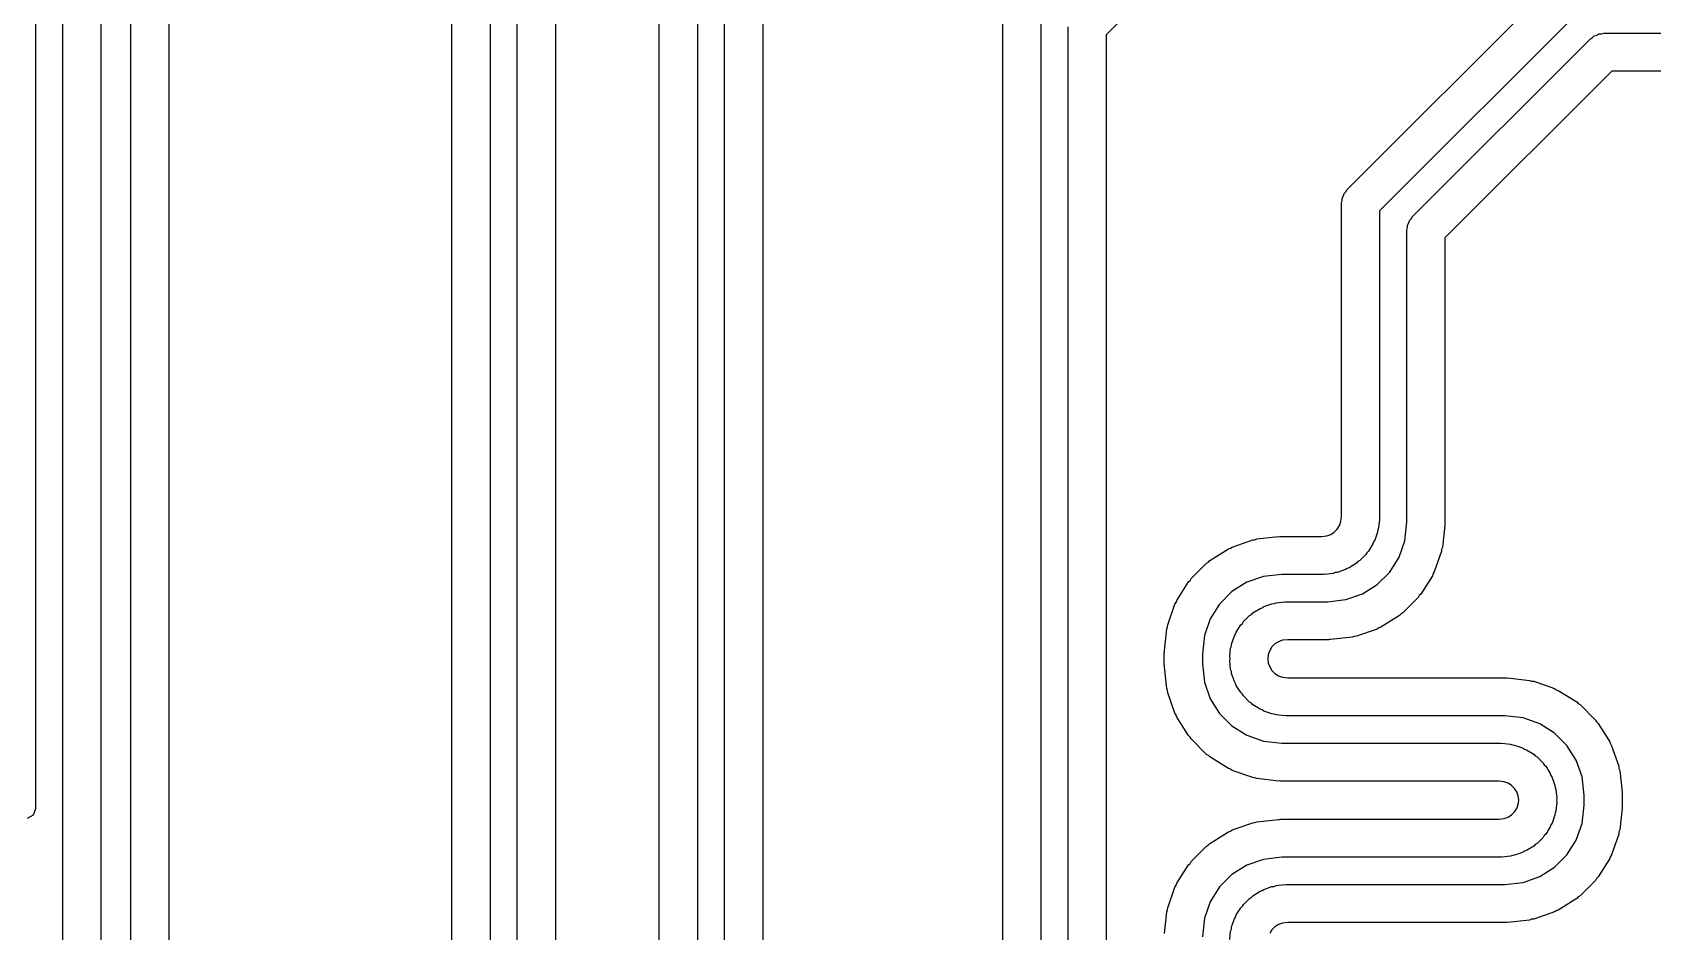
# Model space of a CAD drawing. Extents: x 2.37 to 5.13, y -5.38 to -2.62.
# Drawn here: x 3.7637 to 4.2324, y -3.6494 to -3.3891 of the extents above; entities that cross this region are included whole.
import ezdxf

# ---------------------------------------------------------------- set-up
doc = ezdxf.new("R2010")
doc.units = 0
doc.header["$MEASUREMENT"] = 0
doc.layers.add('BLACK', color=7, linetype='CONTINUOUS')

msp = doc.modelspace()

# ---------------------------------------------------------------- linework, layer by layer
at = {"layer": 'BLACK', "linetype": 'CONTINUOUS'}
for p, q in [((3.76455, -3.25214), (3.76455, -3.61384)), ((3.77244, -3.82224), (3.77244, -3.25143)), ((3.78346, -3.25371), (3.78346, -3.82224)), ((3.79213, -3.82224), (3.79213, -3.25847)), ((3.80315, -3.26075), (3.80315, -3.82224)), ((3.88504, -3.8188), (3.88504, -3.27609)), ((3.89606, -3.27837), (3.89606, -3.82109)), ((3.90394, -3.82663), (3.90394, -3.28391)), ((3.91496, -3.2862), (3.91496, -3.82891)), ((4.1658, -3.29836), (4.07436, -3.3898)), ((3.94504, -3.8538), (3.94504, -3.33609)), ((3.95606, -3.33837), (3.95606, -3.85609)), ((3.96394, -3.86163), (3.96394, -3.34391)), ((3.97496, -3.3462), (3.97496, -3.86391)), ((4.14405, -3.43459), (4.20659, -3.37205)), ((4.04444, -3.8844), (4.04444, -3.37969)), ((4.05546, -3.38197), (4.05546, -3.88669)), ((4.21277, -3.38146), (4.15346, -3.44077)), ((4.06334, -3.89223), (4.06334, -3.38751)), ((4.07436, -3.3898), (4.07436, -3.89451)), ((4.16295, -3.44242), (4.21442, -3.39095)), ((4.21442, -3.39095), (4.21504, -3.39059)), ((4.21504, -3.39059), (4.21556, -3.39008)), ((4.21556, -3.39008), (4.21626, -3.38989)), ((4.21626, -3.38989), (4.21689, -3.38952)), ((4.21689, -3.38952), (4.21761, -3.38952)), ((4.21761, -3.38952), (4.21831, -3.38934)), ((4.21831, -3.38934), (4.40849, -3.38934)), ((4.2206, -3.40036), (4.17236, -3.4486)), ((4.4062, -3.40036), (4.2206, -3.40036)), ((4.14299, -3.43643), (4.14318, -3.43573)), ((4.14318, -3.43573), (4.14369, -3.43522)), ((4.14369, -3.43522), (4.14405, -3.43459)), ((4.14244, -3.43849), (4.14263, -3.43779)), ((4.14244, -3.52919), (4.14244, -3.43849)), ((4.14263, -3.43706), (4.14299, -3.43643)), ((4.14263, -3.43779), (4.14263, -3.43706)), ((4.15346, -3.44077), (4.15346, -3.5295)), ((4.16152, -3.44489), (4.16189, -3.44426)), ((4.16152, -3.44561), (4.16152, -3.44489)), ((4.16189, -3.44426), (4.16208, -3.44356)), ((4.16208, -3.44356), (4.16259, -3.44304)), ((4.16259, -3.44304), (4.16295, -3.44242)), ((4.16134, -3.44631), (4.16152, -3.44561)), ((4.16134, -3.53092), (4.16134, -3.44631)), ((4.17236, -3.4486), (4.17236, -3.53123)), ((4.14227, -3.53071), (4.14244, -3.52919)), ((4.15346, -3.5295), (4.15338, -3.5298)), ((4.15338, -3.5298), (4.15343, -3.53011)), ((4.13815, -3.53484), (4.1393, -3.53443)), ((4.1393, -3.53443), (4.14034, -3.53378)), ((4.14034, -3.53378), (4.14121, -3.53291)), ((4.14121, -3.53291), (4.14186, -3.53187)), ((4.14186, -3.53187), (4.14227, -3.53071)), ((4.15288, -3.53377), (4.15206, -3.5361)), ((4.15292, -3.53315), (4.15288, -3.53377)), ((4.15315, -3.53257), (4.15292, -3.53315)), ((4.15343, -3.53011), (4.15315, -3.53257)), ((4.16073, -3.53626), (4.16134, -3.53092)), ((4.17233, -3.53184), (4.17162, -3.53812)), ((4.17236, -3.53123), (4.17228, -3.53153)), ((4.17228, -3.53153), (4.17233, -3.53184)), ((4.10433, -3.542), (4.10968, -3.53864)), ((4.10968, -3.53864), (4.11028, -3.53846)), ((4.11028, -3.53846), (4.11079, -3.53811)), ((4.11079, -3.53811), (4.11675, -3.53602)), ((4.11675, -3.53602), (4.11737, -3.53598)), ((4.11737, -3.53598), (4.11795, -3.53575)), ((4.11795, -3.53575), (4.12423, -3.53504)), ((4.12423, -3.53504), (4.12454, -3.53509)), ((4.12454, -3.53509), (4.12484, -3.53501)), ((4.12484, -3.53501), (4.13662, -3.53501)), ((4.13662, -3.53501), (4.13815, -3.53484)), ((4.15153, -3.53721), (4.15021, -3.5393)), ((4.15171, -3.53662), (4.15153, -3.53721)), ((4.15206, -3.5361), (4.15171, -3.53662)), ((4.15906, -3.54105), (4.16073, -3.53626)), ((4.17139, -3.5387), (4.17134, -3.53932)), ((4.17162, -3.53812), (4.17139, -3.5387)), ((4.09891, -3.54724), (4.10337, -3.54277)), ((4.10337, -3.54277), (4.10391, -3.54246)), ((4.10391, -3.54246), (4.10433, -3.542)), ((4.14673, -3.54278), (4.14464, -3.54409)), ((4.14716, -3.54232), (4.14673, -3.54278)), ((4.1477, -3.54201), (4.14716, -3.54232)), ((4.14944, -3.54027), (4.1477, -3.54201)), ((4.14976, -3.53973), (4.14944, -3.54027)), ((4.15021, -3.5393), (4.14976, -3.53973)), ((4.15636, -3.54534), (4.15906, -3.54105)), ((4.17134, -3.53932), (4.16926, -3.54528)), ((4.09478, -3.55355), (4.09814, -3.5482)), ((4.09814, -3.5482), (4.09859, -3.54778)), ((4.09859, -3.54778), (4.09891, -3.54724)), ((4.11502, -3.54831), (4.11073, -3.55101)), ((4.11981, -3.54663), (4.11502, -3.54831)), ((4.12515, -3.54603), (4.11981, -3.54663)), ((4.13693, -3.54603), (4.12515, -3.54603)), ((4.13723, -3.54595), (4.13693, -3.54603)), ((4.13754, -3.546), (4.13723, -3.54595)), ((4.14, -3.54572), (4.13754, -3.546)), ((4.14058, -3.54549), (4.14, -3.54572)), ((4.1412, -3.54545), (4.14058, -3.54549)), ((4.14353, -3.54463), (4.1412, -3.54545)), ((4.14405, -3.54428), (4.14353, -3.54463)), ((4.14464, -3.54409), (4.14405, -3.54428)), ((4.15278, -3.54893), (4.15636, -3.54534)), ((4.16872, -3.54639), (4.16537, -3.55174)), ((4.16891, -3.54579), (4.16872, -3.54639)), ((4.16926, -3.54528), (4.16891, -3.54579)), ((4.11073, -3.55101), (4.10714, -3.55459)), ((4.1437, -3.5533), (4.14848, -3.55163)), ((4.14848, -3.55163), (4.15278, -3.54893)), ((4.1646, -3.5527), (4.16013, -3.55716)), ((4.16491, -3.55216), (4.1646, -3.5527)), ((4.16537, -3.55174), (4.16491, -3.55216)), ((4.09216, -3.56062), (4.09424, -3.55466)), ((4.09424, -3.55466), (4.09459, -3.55414)), ((4.09459, -3.55414), (4.09478, -3.55355)), ((4.10714, -3.55459), (4.10444, -3.55889)), ((4.11406, -3.55967), (4.1158, -3.55792)), ((4.1158, -3.55792), (4.11634, -3.55761)), ((4.11634, -3.55761), (4.11677, -3.55716)), ((4.11677, -3.55716), (4.11886, -3.55584)), ((4.11886, -3.55584), (4.11945, -3.55566)), ((4.11945, -3.55566), (4.11997, -3.55531)), ((4.11997, -3.55531), (4.1223, -3.55449)), ((4.1223, -3.55449), (4.12292, -3.55444)), ((4.12292, -3.55444), (4.1235, -3.55422)), ((4.1235, -3.55422), (4.12596, -3.55394)), ((4.12596, -3.55394), (4.12627, -3.55399)), ((4.12627, -3.55399), (4.12657, -3.55391)), ((4.12657, -3.55391), (4.13835, -3.55391)), ((4.13835, -3.55391), (4.1437, -3.5533)), ((4.15917, -3.55793), (4.15382, -3.56129)), ((4.15959, -3.55748), (4.15917, -3.55793)), ((4.16013, -3.55716), (4.15959, -3.55748)), ((4.09117, -3.56809), (4.09188, -3.56182)), ((4.09188, -3.56182), (4.09211, -3.56124)), ((4.09211, -3.56124), (4.09216, -3.56062)), ((4.10444, -3.55889), (4.10277, -3.56367)), ((4.11197, -3.56273), (4.11329, -3.56064)), ((4.11329, -3.56064), (4.11375, -3.56021)), ((4.11375, -3.56021), (4.11406, -3.55967)), ((4.15271, -3.56183), (4.14675, -3.56391)), ((4.15322, -3.56148), (4.15271, -3.56183)), ((4.15382, -3.56129), (4.15322, -3.56148)), ((4.10277, -3.56367), (4.10216, -3.56902)), ((4.11035, -3.56737), (4.11058, -3.56679)), ((4.11058, -3.56679), (4.11062, -3.56617)), ((4.11062, -3.56617), (4.11144, -3.56384)), ((4.11144, -3.56384), (4.11179, -3.56332)), ((4.11179, -3.56332), (4.11197, -3.56273)), ((4.12229, -3.56703), (4.12164, -3.56806)), ((4.12316, -3.56616), (4.12229, -3.56703)), ((4.1242, -3.56551), (4.12316, -3.56616)), ((4.12535, -3.5651), (4.1242, -3.56551)), ((4.12688, -3.56493), (4.12535, -3.5651)), ((4.13866, -3.56493), (4.12688, -3.56493)), ((4.13896, -3.56485), (4.13866, -3.56493)), ((4.13927, -3.56489), (4.13896, -3.56485)), ((4.14555, -3.56419), (4.13927, -3.56489)), ((4.14613, -3.56396), (4.14555, -3.56419)), ((4.14675, -3.56391), (4.14613, -3.56396)), ((4.09114, -3.56871), (4.09122, -3.56841)), ((4.09114, -3.57217), (4.09114, -3.56871)), ((4.09122, -3.56841), (4.09117, -3.56809)), ((4.10216, -3.56902), (4.10216, -3.57186)), ((4.10216, -3.57186), (4.10277, -3.57721)), ((4.11007, -3.56982), (4.11035, -3.56737)), ((4.11017, -3.57044), (4.11007, -3.56982)), ((4.11007, -3.57106), (4.11017, -3.57044)), ((4.11035, -3.57351), (4.11007, -3.57106)), ((4.12123, -3.56922), (4.1211, -3.57044)), ((4.1211, -3.57044), (4.12123, -3.57166)), ((4.12164, -3.56806), (4.12123, -3.56922)), ((4.12123, -3.57166), (4.12164, -3.57282)), ((4.09122, -3.57247), (4.09114, -3.57217)), ((4.09117, -3.57279), (4.09122, -3.57247)), ((4.09188, -3.57906), (4.09117, -3.57279)), ((4.11058, -3.57409), (4.11035, -3.57351)), ((4.11062, -3.57471), (4.11058, -3.57409)), ((4.11144, -3.57704), (4.11062, -3.57471)), ((4.12164, -3.57282), (4.12229, -3.57386)), ((4.12229, -3.57386), (4.12316, -3.57472)), ((4.12316, -3.57472), (4.1242, -3.57538)), ((4.1242, -3.57538), (4.12535, -3.57578)), ((4.12535, -3.57578), (4.12688, -3.57595)), ((4.12688, -3.57595), (4.18996, -3.57595)), ((4.18996, -3.57595), (4.19026, -3.57603)), ((4.19026, -3.57603), (4.19057, -3.57599)), ((4.19057, -3.57599), (4.19685, -3.57669)), ((4.19685, -3.57669), (4.19743, -3.57692)), ((4.09211, -3.57964), (4.09188, -3.57906)), ((4.09216, -3.58026), (4.09211, -3.57964)), ((4.09424, -3.58622), (4.09216, -3.58026)), ((4.10277, -3.57721), (4.10444, -3.582)), ((4.11179, -3.57756), (4.11144, -3.57704)), ((4.11197, -3.57816), (4.11179, -3.57756)), ((4.11329, -3.58025), (4.11197, -3.57816)), ((4.11375, -3.58067), (4.11329, -3.58025)), ((4.11406, -3.58121), (4.11375, -3.58067)), ((4.1158, -3.58296), (4.11406, -3.58121)), ((4.19743, -3.57692), (4.19805, -3.57697)), ((4.19805, -3.57697), (4.20401, -3.57905)), ((4.20401, -3.57905), (4.20452, -3.57941)), ((4.20452, -3.57941), (4.20512, -3.57959)), ((4.20512, -3.57959), (4.21047, -3.58295)), ((4.10444, -3.582), (4.10714, -3.58629)), ((4.11634, -3.58327), (4.1158, -3.58296)), ((4.11677, -3.58373), (4.11634, -3.58327)), ((4.11886, -3.58504), (4.11677, -3.58373)), ((4.11945, -3.58522), (4.11886, -3.58504)), ((4.11997, -3.58558), (4.11945, -3.58522)), ((4.1223, -3.58639), (4.11997, -3.58558)), ((4.21047, -3.58295), (4.21089, -3.58341)), ((4.21089, -3.58341), (4.21143, -3.58372)), ((4.21143, -3.58372), (4.21589, -3.58818)), ((4.09459, -3.58674), (4.09424, -3.58622)), ((4.09478, -3.58733), (4.09459, -3.58674)), ((4.09814, -3.59268), (4.09478, -3.58733)), ((4.10714, -3.58629), (4.11073, -3.58987)), ((4.11073, -3.58987), (4.11502, -3.59257)), ((4.12292, -3.58644), (4.1223, -3.58639)), ((4.1235, -3.58667), (4.12292, -3.58644)), ((4.12596, -3.58694), (4.1235, -3.58667)), ((4.12627, -3.58689), (4.12596, -3.58694)), ((4.12657, -3.58698), (4.12627, -3.58689)), ((4.18965, -3.58698), (4.12657, -3.58698)), ((4.19499, -3.58758), (4.18965, -3.58698)), ((4.19978, -3.58925), (4.19499, -3.58758)), ((4.20407, -3.59195), (4.19978, -3.58925)), ((4.21589, -3.58818), (4.21621, -3.58872)), ((4.21621, -3.58872), (4.21666, -3.58915)), ((4.21666, -3.58915), (4.22002, -3.59449)), ((4.09859, -3.5931), (4.09814, -3.59268)), ((4.09891, -3.59364), (4.09859, -3.5931)), ((4.10337, -3.59811), (4.09891, -3.59364)), ((4.11502, -3.59257), (4.11981, -3.59425)), ((4.11981, -3.59425), (4.12515, -3.59485)), ((4.12515, -3.59485), (4.18823, -3.59485)), ((4.18823, -3.59485), (4.18853, -3.59493)), ((4.18853, -3.59493), (4.18884, -3.59489)), ((4.18884, -3.59489), (4.1913, -3.59516)), ((4.1913, -3.59516), (4.19188, -3.59539)), ((4.19188, -3.59539), (4.1925, -3.59544)), ((4.1925, -3.59544), (4.19483, -3.59625)), ((4.20766, -3.59554), (4.20407, -3.59195)), ((4.22002, -3.59449), (4.22021, -3.59509)), ((4.22021, -3.59509), (4.22056, -3.5956)), ((4.10391, -3.59842), (4.10337, -3.59811)), ((4.10433, -3.59888), (4.10391, -3.59842)), ((4.10968, -3.60224), (4.10433, -3.59888)), ((4.19483, -3.59625), (4.19535, -3.5966)), ((4.19535, -3.5966), (4.19594, -3.59679)), ((4.19594, -3.59679), (4.19803, -3.5981)), ((4.19803, -3.5981), (4.19846, -3.59856)), ((4.19846, -3.59856), (4.199, -3.59887)), ((4.199, -3.59887), (4.20074, -3.60062)), ((4.21036, -3.59983), (4.20766, -3.59554)), ((4.21203, -3.60462), (4.21036, -3.59983)), ((4.22056, -3.5956), (4.22264, -3.60156)), ((4.11028, -3.60242), (4.10968, -3.60224)), ((4.11079, -3.60277), (4.11028, -3.60242)), ((4.11675, -3.60486), (4.11079, -3.60277)), ((4.20074, -3.60062), (4.20105, -3.60116)), ((4.20105, -3.60116), (4.20151, -3.60158)), ((4.20151, -3.60158), (4.20283, -3.60367)), ((4.20283, -3.60367), (4.20301, -3.60427)), ((4.20301, -3.60427), (4.20336, -3.60478)), ((4.20336, -3.60478), (4.20418, -3.60711)), ((4.21264, -3.60997), (4.21203, -3.60462)), ((4.22264, -3.60156), (4.22269, -3.60219)), ((4.22269, -3.60219), (4.22292, -3.60277)), ((4.22292, -3.60277), (4.22363, -3.60904)), ((4.11737, -3.6049), (4.11675, -3.60486)), ((4.11795, -3.60513), (4.11737, -3.6049)), ((4.12423, -3.60584), (4.11795, -3.60513)), ((4.12454, -3.60579), (4.12423, -3.60584)), ((4.12484, -3.60587), (4.12454, -3.60579)), ((4.18792, -3.60587), (4.12484, -3.60587)), ((4.18945, -3.60605), (4.18792, -3.60587)), ((4.1906, -3.60645), (4.18945, -3.60605)), ((4.19164, -3.6071), (4.1906, -3.60645)), ((4.19251, -3.60797), (4.19164, -3.6071)), ((4.19316, -3.60901), (4.19251, -3.60797)), ((4.19357, -3.61017), (4.19316, -3.60901)), ((4.20418, -3.60711), (4.20422, -3.60773)), ((4.20422, -3.60773), (4.20445, -3.60832)), ((4.20445, -3.60832), (4.20473, -3.61077)), ((4.22363, -3.60904), (4.22358, -3.60935)), ((4.22358, -3.60935), (4.22366, -3.60966)), ((3.76455, -3.61384), (3.76387, -3.61572)), ((4.19251, -3.6148), (4.19316, -3.61376)), ((4.19316, -3.61376), (4.19357, -3.6126)), ((4.1937, -3.61139), (4.19357, -3.61017)), ((4.19357, -3.6126), (4.1937, -3.61139)), ((4.20473, -3.612), (4.20445, -3.61446)), ((4.20473, -3.61077), (4.20463, -3.61139)), ((4.20463, -3.61139), (4.20473, -3.612)), ((4.21203, -3.61815), (4.21264, -3.61281)), ((4.21264, -3.61281), (4.21264, -3.60997)), ((4.22363, -3.61373), (4.22292, -3.62001)), ((4.22366, -3.61311), (4.22358, -3.61342)), ((4.22358, -3.61342), (4.22363, -3.61373)), ((4.22366, -3.60966), (4.22366, -3.61311)), ((3.76387, -3.61572), (3.76214, -3.61671)), ((4.11079, -3.62), (4.11675, -3.61791)), ((4.11675, -3.61791), (4.11737, -3.61787)), ((4.11737, -3.61787), (4.11795, -3.61764)), ((4.11795, -3.61764), (4.12423, -3.61693)), ((4.12423, -3.61693), (4.12454, -3.61698)), ((4.12454, -3.61698), (4.12484, -3.6169)), ((4.12484, -3.6169), (4.18792, -3.6169)), ((4.18792, -3.6169), (4.18945, -3.61673)), ((4.18945, -3.61673), (4.1906, -3.61632)), ((4.1906, -3.61632), (4.19164, -3.61567)), ((4.19164, -3.61567), (4.19251, -3.6148)), ((4.20301, -3.6185), (4.20283, -3.6191)), ((4.20336, -3.61799), (4.20301, -3.6185)), ((4.20418, -3.61566), (4.20336, -3.61799)), ((4.20422, -3.61504), (4.20418, -3.61566)), ((4.20445, -3.61446), (4.20422, -3.61504)), ((4.21036, -3.62294), (4.21203, -3.61815)), ((4.10433, -3.62389), (4.10968, -3.62053)), ((4.10968, -3.62053), (4.11028, -3.62035)), ((4.11028, -3.62035), (4.11079, -3.62)), ((4.20074, -3.62216), (4.199, -3.6239)), ((4.20105, -3.62162), (4.20074, -3.62216)), ((4.20151, -3.62119), (4.20105, -3.62162)), ((4.20283, -3.6191), (4.20151, -3.62119)), ((4.20766, -3.62723), (4.21036, -3.62294)), ((4.22264, -3.62121), (4.22056, -3.62717)), ((4.22269, -3.62059), (4.22264, -3.62121)), ((4.22292, -3.62001), (4.22269, -3.62059)), ((4.09891, -3.62913), (4.10337, -3.62466)), ((4.10337, -3.62466), (4.10391, -3.62435)), ((4.10391, -3.62435), (4.10433, -3.62389)), ((4.12515, -3.62792), (4.11981, -3.62852)), ((4.18823, -3.62792), (4.12515, -3.62792)), ((4.18853, -3.62784), (4.18823, -3.62792)), ((4.18884, -3.62789), (4.18853, -3.62784)), ((4.1913, -3.62761), (4.18884, -3.62789)), ((4.19188, -3.62738), (4.1913, -3.62761)), ((4.1925, -3.62734), (4.19188, -3.62738)), ((4.19483, -3.62652), (4.1925, -3.62734)), ((4.19535, -3.62617), (4.19483, -3.62652)), ((4.19594, -3.62598), (4.19535, -3.62617)), ((4.19803, -3.62467), (4.19594, -3.62598)), ((4.19846, -3.62421), (4.19803, -3.62467)), ((4.199, -3.6239), (4.19846, -3.62421)), ((4.20407, -3.63082), (4.20766, -3.62723)), ((4.22021, -3.62768), (4.22002, -3.62828)), ((4.22056, -3.62717), (4.22021, -3.62768)), ((4.09478, -3.63544), (4.09814, -3.63009)), ((4.09814, -3.63009), (4.09859, -3.62967)), ((4.09859, -3.62967), (4.09891, -3.62913)), ((4.11073, -3.6329), (4.10714, -3.63648)), ((4.11502, -3.6302), (4.11073, -3.6329)), ((4.11981, -3.62852), (4.11502, -3.6302)), ((4.19978, -3.63352), (4.20407, -3.63082)), ((4.22002, -3.62828), (4.21666, -3.63362)), ((4.09216, -3.64251), (4.09424, -3.63655)), ((4.09424, -3.63655), (4.09459, -3.63603)), ((4.09459, -3.63603), (4.09478, -3.63544)), ((4.10714, -3.63648), (4.10444, -3.64078)), ((4.11886, -3.63773), (4.11945, -3.63755)), ((4.11945, -3.63755), (4.11997, -3.6372)), ((4.11997, -3.6372), (4.1223, -3.63638)), ((4.1223, -3.63638), (4.12292, -3.63633)), ((4.12292, -3.63633), (4.1235, -3.63611)), ((4.1235, -3.63611), (4.12596, -3.63583)), ((4.12596, -3.63583), (4.12627, -3.63588)), ((4.12627, -3.63588), (4.12657, -3.6358)), ((4.12657, -3.6358), (4.18965, -3.6358)), ((4.18965, -3.6358), (4.19499, -3.63519)), ((4.19499, -3.63519), (4.19978, -3.63352)), ((4.21589, -3.63459), (4.21143, -3.63905)), ((4.21621, -3.63405), (4.21589, -3.63459)), ((4.21666, -3.63362), (4.21621, -3.63405)), ((4.10444, -3.64078), (4.10277, -3.64556)), ((4.11329, -3.64253), (4.11375, -3.6421)), ((4.11375, -3.6421), (4.11406, -3.64156)), ((4.11406, -3.64156), (4.1158, -3.63981)), ((4.1158, -3.63981), (4.11634, -3.6395)), ((4.11634, -3.6395), (4.11677, -3.63905)), ((4.11677, -3.63905), (4.11886, -3.63773)), ((4.21047, -3.63982), (4.20512, -3.64318)), ((4.21089, -3.63937), (4.21047, -3.63982)), ((4.21143, -3.63905), (4.21089, -3.63937)), ((4.09117, -3.64998), (4.09188, -3.64371)), ((4.09188, -3.64371), (4.09211, -3.64313)), ((4.09211, -3.64313), (4.09216, -3.64251)), ((4.10277, -3.64556), (4.10216, -3.65091)), ((4.11062, -3.64806), (4.11144, -3.64573)), ((4.11144, -3.64573), (4.11179, -3.64521)), ((4.11179, -3.64521), (4.11197, -3.64462)), ((4.11197, -3.64462), (4.11329, -3.64253)), ((4.12535, -3.64699), (4.1242, -3.6474)), ((4.12688, -3.64682), (4.12535, -3.64699)), ((4.18996, -3.64682), (4.12688, -3.64682)), ((4.19026, -3.64674), (4.18996, -3.64682)), ((4.19057, -3.64678), (4.19026, -3.64674)), ((4.19685, -3.64608), (4.19057, -3.64678)), ((4.19743, -3.64585), (4.19685, -3.64608)), ((4.19805, -3.6458), (4.19743, -3.64585)), ((4.20401, -3.64372), (4.19805, -3.6458)), ((4.20452, -3.64337), (4.20401, -3.64372)), ((4.20512, -3.64318), (4.20452, -3.64337)), ((4.11007, -3.65171), (4.11035, -3.64926)), ((4.11035, -3.64926), (4.11058, -3.64868)), ((4.11058, -3.64868), (4.11062, -3.64806)), ((4.12229, -3.64892), (4.12164, -3.64995)), ((4.12316, -3.64805), (4.12229, -3.64892)), ((4.1242, -3.6474), (4.12316, -3.64805))]:
    msp.add_line(p, q, dxfattribs=at)

doc.saveas('drawing.dxf')
